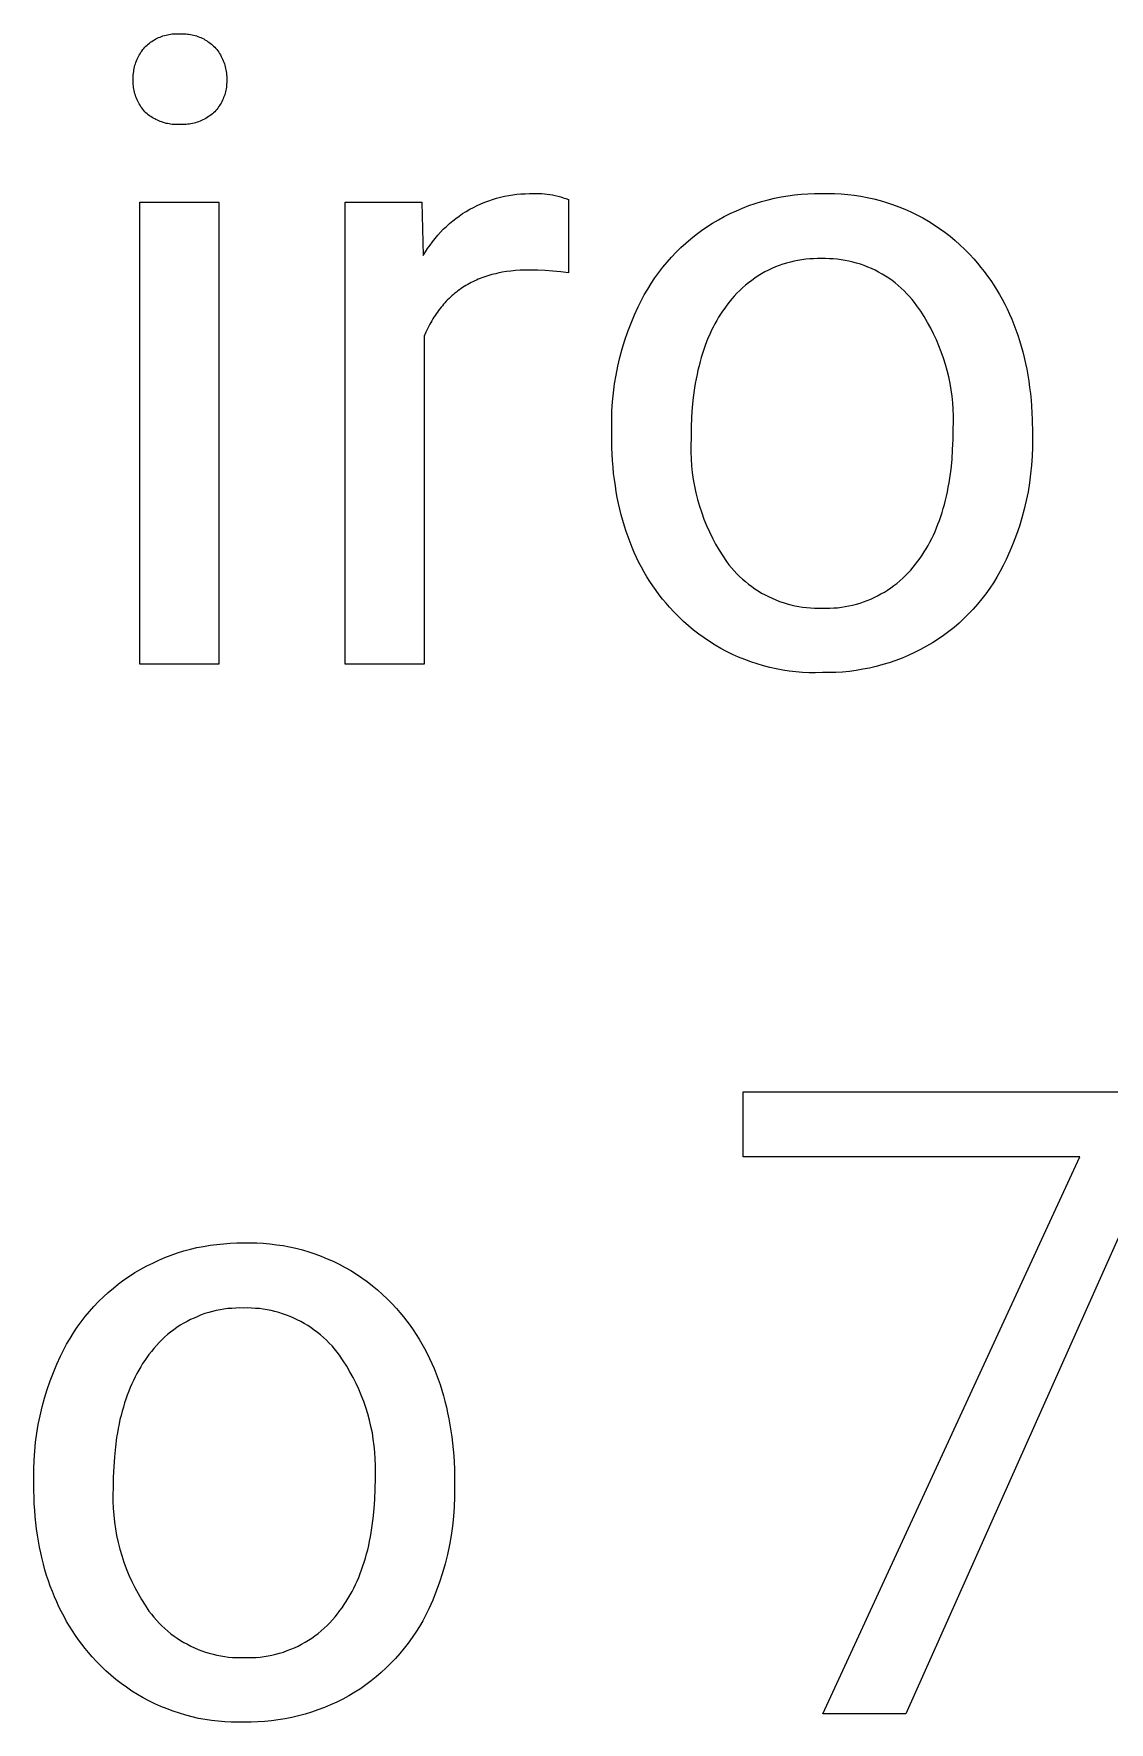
# Model space of a CAD drawing. Header units: millimetres. Extents: x -1893 to 2799, y -925 to 2353.
# Drawn here: x 1584.9 to 1661.8, y -554.5 to -433.8 of the extents above; entities that cross this region are included whole.
import ezdxf

# ---------------------------------------------------------------- set-up
doc = ezdxf.new("R2010")
doc.units = ezdxf.units.MM
doc.header["$MEASUREMENT"] = 0
doc.layers.add('Domyślny', color=7, linetype='Continuous', true_color=0x000000)

msp = doc.modelspace()

# ---------------------------------------------------------------- linework, layer by layer
at = {"layer": 'Domyślny', "color": 18, "lineweight": 15, "true_color": 0x000000}
for p, q in [((1593.29, -434.42), (1593.38, -434.36)), ((1593.38, -434.36), (1593.47, -434.3)), ((1593.47, -434.3), (1593.57, -434.24)), ((1593.57, -434.24), (1593.67, -434.19)), ((1593.67, -434.19), (1593.76, -434.14)), ((1593.76, -434.14), (1593.86, -434.09)), ((1593.86, -434.09), (1593.97, -434.05)), ((1593.97, -434.05), (1594.07, -434.01)), ((1594.07, -434.01), (1594.17, -433.97)), ((1594.17, -433.97), (1594.28, -433.94)), ((1594.28, -433.94), (1594.39, -433.91)), ((1594.39, -433.91), (1594.49, -433.89)), ((1594.49, -433.89), (1594.6, -433.87)), ((1594.6, -433.87), (1594.71, -433.85)), ((1594.71, -433.85), (1594.82, -433.83)), ((1594.82, -433.83), (1594.93, -433.82)), ((1594.93, -433.82), (1595.04, -433.82)), ((1595.04, -433.82), (1595.15, -433.82)), ((1595.15, -433.82), (1595.26, -433.82)), ((1595.26, -433.82), (1595.37, -433.82)), ((1595.37, -433.82), (1595.48, -433.82)), ((1595.48, -433.82), (1595.59, -433.82)), ((1595.59, -433.82), (1595.7, -433.82)), ((1595.7, -433.82), (1595.81, -433.83)), ((1595.81, -433.83), (1595.92, -433.84)), ((1595.92, -433.84), (1596.03, -433.85)), ((1596.03, -433.85), (1596.14, -433.87)), ((1596.14, -433.87), (1596.25, -433.89)), ((1596.25, -433.89), (1596.36, -433.91)), ((1596.36, -433.91), (1596.46, -433.94)), ((1596.46, -433.94), (1596.57, -433.97)), ((1596.57, -433.97), (1596.67, -434.01)), ((1596.67, -434.01), (1596.78, -434.05)), ((1596.78, -434.05), (1596.88, -434.09)), ((1596.88, -434.09), (1596.98, -434.14)), ((1596.98, -434.14), (1597.08, -434.19)), ((1597.08, -434.19), (1597.17, -434.24)), ((1597.17, -434.24), (1597.27, -434.3)), ((1597.27, -434.3), (1597.36, -434.36)), ((1597.36, -434.36), (1597.45, -434.42)), ((1592.33, -435.64), (1592.37, -435.54)), ((1592.37, -435.54), (1592.42, -435.44)), ((1592.42, -435.44), (1592.48, -435.34)), ((1592.48, -435.34), (1592.54, -435.24)), ((1592.54, -435.24), (1592.6, -435.14)), ((1592.6, -435.14), (1592.66, -435.05)), ((1592.66, -435.05), (1592.73, -434.95)), ((1592.73, -434.95), (1592.8, -434.86)), ((1592.8, -434.86), (1592.87, -434.78)), ((1592.87, -434.78), (1592.95, -434.7)), ((1592.95, -434.7), (1593.03, -434.62)), ((1593.03, -434.62), (1593.12, -434.55)), ((1593.12, -434.55), (1593.2, -434.48)), ((1593.2, -434.48), (1593.29, -434.42)), ((1597.45, -434.42), (1597.54, -434.48)), ((1597.54, -434.48), (1597.63, -434.55)), ((1597.63, -434.55), (1597.71, -434.62)), ((1597.71, -434.62), (1597.79, -434.7)), ((1597.79, -434.7), (1597.87, -434.78)), ((1597.87, -434.78), (1597.95, -434.86)), ((1597.95, -434.86), (1598.02, -434.95)), ((1598.02, -434.95), (1598.09, -435.04)), ((1598.09, -435.04), (1598.15, -435.14)), ((1598.15, -435.14), (1598.22, -435.23)), ((1598.22, -435.23), (1598.28, -435.33)), ((1598.28, -435.33), (1598.33, -435.43)), ((1598.33, -435.43), (1598.38, -435.53)), ((1598.38, -435.53), (1598.43, -435.64)), ((1592.05, -436.75), (1592.06, -436.63)), ((1592.05, -436.86), (1592.05, -436.75)), ((1592.06, -436.63), (1592.08, -436.52)), ((1592.08, -436.52), (1592.1, -436.41)), ((1592.1, -436.41), (1592.12, -436.29)), ((1592.12, -436.29), (1592.14, -436.18)), ((1592.14, -436.18), (1592.17, -436.07)), ((1592.17, -436.07), (1592.21, -435.96)), ((1592.21, -435.96), (1592.24, -435.86)), ((1592.24, -435.86), (1592.28, -435.75)), ((1592.28, -435.75), (1592.33, -435.64)), ((1598.43, -435.64), (1598.48, -435.74)), ((1598.48, -435.74), (1598.52, -435.85)), ((1598.52, -435.85), (1598.56, -435.96)), ((1598.56, -435.96), (1598.59, -436.07)), ((1598.59, -436.07), (1598.62, -436.18)), ((1598.62, -436.18), (1598.65, -436.29)), ((1598.65, -436.29), (1598.67, -436.4)), ((1598.67, -436.4), (1598.69, -436.52)), ((1598.69, -436.52), (1598.71, -436.63)), ((1598.71, -436.63), (1598.72, -436.74)), ((1598.72, -436.74), (1598.73, -436.86)), ((1592.04, -436.97), (1592.05, -436.86)), ((1592.04, -437.09), (1592.04, -436.97)), ((1592.04, -437.2), (1592.04, -437.09)), ((1592.04, -437.32), (1592.04, -437.2)), ((1592.05, -437.43), (1592.04, -437.32)), ((1592.06, -437.54), (1592.05, -437.43)), ((1592.07, -437.66), (1592.06, -437.54)), ((1592.09, -437.77), (1592.07, -437.66)), ((1592.11, -437.88), (1592.09, -437.77)), ((1592.14, -437.99), (1592.11, -437.88)), ((1592.17, -438.1), (1592.14, -437.99)), ((1598.64, -437.96), (1598.61, -438.06)), ((1598.66, -437.85), (1598.64, -437.96)), ((1598.68, -437.74), (1598.66, -437.85)), ((1598.7, -437.63), (1598.68, -437.74)), ((1598.71, -437.53), (1598.7, -437.63)), ((1598.72, -437.42), (1598.71, -437.53)), ((1598.73, -437.31), (1598.72, -437.42)), ((1598.73, -436.86), (1598.73, -436.97)), ((1598.73, -436.97), (1598.73, -437.09)), ((1598.73, -437.09), (1598.73, -437.2)), ((1598.73, -437.2), (1598.73, -437.31)), ((1592.2, -438.21), (1592.17, -438.1)), ((1592.24, -438.32), (1592.2, -438.21)), ((1592.28, -438.42), (1592.24, -438.32)), ((1592.32, -438.53), (1592.28, -438.42)), ((1592.37, -438.63), (1592.32, -438.53)), ((1592.42, -438.73), (1592.37, -438.63)), ((1592.48, -438.83), (1592.42, -438.73)), ((1592.53, -438.93), (1592.48, -438.83)), ((1592.59, -439.03), (1592.53, -438.93)), ((1592.66, -439.12), (1592.59, -439.03)), ((1592.73, -439.21), (1592.66, -439.12)), ((1598.08, -439.13), (1598.01, -439.22)), ((1598.14, -439.04), (1598.08, -439.13)), ((1598.21, -438.95), (1598.14, -439.04)), ((1598.26, -438.86), (1598.21, -438.95)), ((1598.32, -438.77), (1598.26, -438.86)), ((1598.37, -438.67), (1598.32, -438.77)), ((1598.42, -438.57), (1598.37, -438.67)), ((1598.46, -438.47), (1598.42, -438.57)), ((1598.5, -438.37), (1598.46, -438.47)), ((1598.54, -438.27), (1598.5, -438.37)), ((1598.58, -438.17), (1598.54, -438.27)), ((1598.61, -438.06), (1598.58, -438.17)), ((1592.8, -439.3), (1592.73, -439.21)), ((1592.87, -439.39), (1592.8, -439.3)), ((1592.95, -439.46), (1592.87, -439.39)), ((1593.03, -439.53), (1592.95, -439.46)), ((1593.12, -439.6), (1593.03, -439.53)), ((1593.21, -439.67), (1593.12, -439.6)), ((1593.3, -439.73), (1593.21, -439.67)), ((1593.39, -439.79), (1593.3, -439.73)), ((1593.48, -439.85), (1593.39, -439.79)), ((1593.58, -439.9), (1593.48, -439.85)), ((1593.67, -439.95), (1593.58, -439.9)), ((1593.77, -440), (1593.67, -439.95)), ((1593.87, -440.05), (1593.77, -440)), ((1593.97, -440.09), (1593.87, -440.05)), ((1594.08, -440.12), (1593.97, -440.09)), ((1594.18, -440.16), (1594.08, -440.12)), ((1594.29, -440.19), (1594.18, -440.16)), ((1594.39, -440.22), (1594.29, -440.19)), ((1594.5, -440.24), (1594.39, -440.22)), ((1594.61, -440.26), (1594.5, -440.24)), ((1594.72, -440.27), (1594.61, -440.26)), ((1594.82, -440.29), (1594.72, -440.27)), ((1594.93, -440.29), (1594.82, -440.29)), ((1595.04, -440.3), (1594.93, -440.29)), ((1595.15, -440.3), (1595.04, -440.3)), ((1595.26, -440.3), (1595.15, -440.3)), ((1595.37, -440.29), (1595.26, -440.3)), ((1595.49, -440.3), (1595.37, -440.29)), ((1595.6, -440.3), (1595.49, -440.3)), ((1595.71, -440.3), (1595.6, -440.3)), ((1595.83, -440.29), (1595.71, -440.3)), ((1595.94, -440.28), (1595.83, -440.29)), ((1596.05, -440.27), (1595.94, -440.28)), ((1596.17, -440.25), (1596.05, -440.27)), ((1596.28, -440.23), (1596.17, -440.25)), ((1596.39, -440.2), (1596.28, -440.23)), ((1596.5, -440.17), (1596.39, -440.2)), ((1596.61, -440.14), (1596.5, -440.17)), ((1596.72, -440.1), (1596.61, -440.14)), ((1596.82, -440.06), (1596.72, -440.1)), ((1596.93, -440.02), (1596.82, -440.06)), ((1597.03, -439.97), (1596.93, -440.02)), ((1597.13, -439.92), (1597.03, -439.97)), ((1597.23, -439.86), (1597.13, -439.92)), ((1597.33, -439.81), (1597.23, -439.86)), ((1597.43, -439.74), (1597.33, -439.81)), ((1597.52, -439.68), (1597.43, -439.74)), ((1597.61, -439.61), (1597.52, -439.68)), ((1597.7, -439.54), (1597.61, -439.61)), ((1597.79, -439.46), (1597.7, -439.54)), ((1597.87, -439.39), (1597.79, -439.46)), ((1597.94, -439.3), (1597.87, -439.39)), ((1598.01, -439.22), (1597.94, -439.3)), ((1620.64, -445.24), (1620.84, -445.24)), ((1620.84, -445.24), (1621.04, -445.24)), ((1621.04, -445.24), (1621.23, -445.24)), ((1641.21, -445.24), (1641.68, -445.23)), ((1641.68, -445.23), (1642.15, -445.24)), ((1592.51, -478.87), (1592.51, -445.85)), ((1592.51, -445.85), (1598.15, -445.85)), ((1598.15, -445.85), (1598.15, -478.87)), ((1607.19, -478.87), (1607.19, -445.85)), ((1607.19, -445.85), (1612.67, -445.85)), ((1612.67, -445.85), (1612.77, -449.66)), ((1615.84, -446.51), (1616.09, -446.36)), ((1616.09, -446.36), (1616.35, -446.22)), ((1616.35, -446.22), (1616.62, -446.09)), ((1616.62, -446.09), (1616.89, -445.97)), ((1616.89, -445.97), (1617.16, -445.85)), ((1617.16, -445.85), (1617.44, -445.75)), ((1617.44, -445.75), (1617.72, -445.65)), ((1617.72, -445.65), (1618, -445.57)), ((1618, -445.57), (1618.29, -445.49)), ((1618.29, -445.49), (1618.58, -445.43)), ((1618.58, -445.43), (1618.87, -445.37)), ((1618.87, -445.37), (1619.16, -445.32)), ((1619.16, -445.32), (1619.46, -445.29)), ((1619.46, -445.29), (1619.75, -445.26)), ((1619.75, -445.26), (1620.05, -445.25)), ((1620.05, -445.25), (1620.35, -445.24)), ((1620.35, -445.24), (1620.64, -445.24)), ((1621.23, -445.24), (1621.43, -445.26)), ((1621.43, -445.26), (1621.62, -445.28)), ((1621.62, -445.28), (1621.82, -445.3)), ((1621.82, -445.3), (1622.01, -445.33)), ((1622.01, -445.33), (1622.2, -445.37)), ((1622.2, -445.37), (1622.4, -445.42)), ((1622.4, -445.42), (1622.59, -445.47)), ((1622.59, -445.47), (1622.77, -445.53)), ((1622.77, -445.53), (1622.96, -445.59)), ((1622.96, -445.59), (1623.14, -445.66)), ((1623.14, -445.66), (1623.14, -450.91)), ((1635.14, -446.46), (1635.58, -446.28)), ((1635.58, -446.28), (1636.03, -446.1)), ((1636.03, -446.1), (1636.48, -445.95)), ((1636.48, -445.95), (1636.94, -445.81)), ((1636.94, -445.81), (1637.4, -445.68)), ((1637.4, -445.68), (1637.87, -445.57)), ((1637.87, -445.57), (1638.34, -445.48)), ((1638.34, -445.48), (1638.82, -445.4)), ((1638.82, -445.4), (1639.29, -445.33)), ((1639.29, -445.33), (1639.77, -445.29)), ((1639.77, -445.29), (1640.25, -445.26)), ((1640.25, -445.26), (1640.73, -445.24)), ((1640.73, -445.24), (1641.21, -445.24)), ((1642.15, -445.24), (1642.62, -445.26)), ((1642.62, -445.26), (1643.09, -445.3)), ((1643.09, -445.3), (1643.56, -445.36)), ((1643.56, -445.36), (1644.03, -445.43)), ((1644.03, -445.43), (1644.49, -445.51)), ((1644.49, -445.51), (1644.95, -445.62)), ((1644.95, -445.62), (1645.41, -445.73)), ((1645.41, -445.73), (1645.86, -445.87)), ((1645.86, -445.87), (1646.3, -446.01)), ((1646.3, -446.01), (1646.75, -446.18)), ((1646.75, -446.18), (1647.18, -446.36)), ((1647.18, -446.36), (1647.61, -446.55)), ((1614.2, -447.79), (1614.42, -447.58)), ((1614.42, -447.58), (1614.64, -447.38)), ((1614.64, -447.38), (1614.87, -447.19)), ((1614.87, -447.19), (1615.1, -447.01)), ((1615.1, -447.01), (1615.34, -446.84)), ((1615.34, -446.84), (1615.58, -446.67)), ((1615.58, -446.67), (1615.84, -446.51)), ((1632.64, -447.88), (1633.03, -447.61)), ((1633.03, -447.61), (1633.43, -447.35)), ((1633.43, -447.35), (1633.85, -447.11)), ((1633.85, -447.11), (1634.27, -446.88)), ((1634.27, -446.88), (1634.7, -446.66)), ((1634.7, -446.66), (1635.14, -446.46)), ((1647.61, -446.55), (1648.03, -446.76)), ((1648.03, -446.76), (1648.45, -446.98)), ((1648.45, -446.98), (1648.86, -447.21)), ((1648.86, -447.21), (1649.26, -447.46)), ((1649.26, -447.46), (1649.65, -447.73)), ((1613.25, -448.92), (1613.42, -448.68)), ((1613.42, -448.68), (1613.61, -448.44)), ((1613.61, -448.44), (1613.8, -448.22)), ((1613.8, -448.22), (1614, -448)), ((1614, -448), (1614.2, -447.79)), ((1631.18, -449.1), (1631.53, -448.78)), ((1631.53, -448.78), (1631.89, -448.47)), ((1631.89, -448.47), (1632.26, -448.17)), ((1632.26, -448.17), (1632.64, -447.88)), ((1649.65, -447.73), (1650.03, -448)), ((1650.03, -448), (1650.4, -448.29)), ((1650.4, -448.29), (1650.76, -448.59)), ((1650.76, -448.59), (1651.11, -448.9)), ((1612.77, -449.66), (1612.92, -449.41)), ((1612.92, -449.41), (1613.08, -449.16)), ((1613.08, -449.16), (1613.25, -448.92)), ((1630.19, -450.13), (1630.51, -449.78)), ((1630.51, -449.78), (1630.84, -449.43)), ((1630.84, -449.43), (1631.18, -449.1)), ((1639.54, -450.01), (1639.27, -450.07)), ((1639.82, -449.97), (1639.54, -450.01)), ((1640.1, -449.93), (1639.82, -449.97)), ((1640.38, -449.9), (1640.1, -449.93)), ((1640.65, -449.89), (1640.38, -449.9)), ((1640.93, -449.88), (1640.65, -449.89)), ((1641.21, -449.88), (1640.93, -449.88)), ((1641.5, -449.88), (1641.21, -449.88)), ((1641.78, -449.89), (1641.5, -449.88)), ((1642.06, -449.9), (1641.78, -449.89)), ((1642.34, -449.93), (1642.06, -449.9)), ((1642.62, -449.96), (1642.34, -449.93)), ((1642.9, -450.01), (1642.62, -449.96)), ((1643.18, -450.07), (1642.9, -450.01)), ((1651.11, -448.9), (1651.46, -449.23)), ((1651.46, -449.23), (1651.79, -449.57)), ((1651.79, -449.57), (1652.1, -449.91)), ((1652.1, -449.91), (1652.36, -450.21)), ((1616.96, -451.26), (1616.83, -451.31)), ((1617.1, -451.21), (1616.96, -451.26)), ((1617.24, -451.16), (1617.1, -451.21)), ((1617.38, -451.11), (1617.24, -451.16)), ((1617.52, -451.07), (1617.38, -451.11)), ((1617.66, -451.03), (1617.52, -451.07)), ((1617.81, -450.99), (1617.66, -451.03)), ((1617.95, -450.96), (1617.81, -450.99)), ((1618.1, -450.92), (1617.95, -450.96)), ((1618.4, -450.86), (1618.1, -450.92)), ((1618.71, -450.81), (1618.4, -450.86)), ((1619.03, -450.77), (1618.71, -450.81)), ((1619.35, -450.74), (1619.03, -450.77)), ((1619.68, -450.71), (1619.35, -450.74)), ((1620.02, -450.7), (1619.68, -450.71)), ((1620.36, -450.7), (1620.02, -450.7)), ((1620.92, -450.7), (1620.36, -450.7)), ((1621.48, -450.73), (1620.92, -450.7)), ((1622.03, -450.77), (1621.48, -450.73)), ((1622.59, -450.83), (1622.03, -450.77)), ((1623.14, -450.91), (1622.59, -450.83)), ((1629.05, -451.66), (1629.32, -451.26)), ((1629.32, -451.26), (1629.59, -450.88)), ((1629.59, -450.88), (1629.89, -450.5)), ((1629.89, -450.5), (1630.19, -450.13)), ((1636.7, -451.12), (1636.46, -451.28)), ((1636.94, -450.98), (1636.7, -451.12)), ((1637.18, -450.84), (1636.94, -450.98)), ((1637.43, -450.71), (1637.18, -450.84)), ((1637.68, -450.59), (1637.43, -450.71)), ((1637.94, -450.48), (1637.68, -450.59)), ((1638.2, -450.38), (1637.94, -450.48)), ((1638.46, -450.29), (1638.2, -450.38)), ((1638.73, -450.21), (1638.46, -450.29)), ((1639, -450.13), (1638.73, -450.21)), ((1639.27, -450.07), (1639, -450.13)), ((1643.46, -450.13), (1643.18, -450.07)), ((1643.73, -450.21), (1643.46, -450.13)), ((1644, -450.29), (1643.73, -450.21)), ((1644.27, -450.38), (1644, -450.29)), ((1644.53, -450.49), (1644.27, -450.38)), ((1644.79, -450.6), (1644.53, -450.49)), ((1645.05, -450.72), (1644.79, -450.6)), ((1645.3, -450.85), (1645.05, -450.72)), ((1645.55, -450.99), (1645.3, -450.85)), ((1645.79, -451.13), (1645.55, -450.99)), ((1646.02, -451.29), (1645.79, -451.13)), ((1652.36, -450.21), (1652.61, -450.51)), ((1652.61, -450.51), (1652.85, -450.81)), ((1652.85, -450.81), (1653.08, -451.13)), ((1653.08, -451.13), (1653.31, -451.45)), ((1614.92, -452.45), (1614.81, -452.55)), ((1615.02, -452.36), (1614.92, -452.45)), ((1615.13, -452.28), (1615.02, -452.36)), ((1615.24, -452.19), (1615.13, -452.28)), ((1615.35, -452.11), (1615.24, -452.19)), ((1615.47, -452.03), (1615.35, -452.11)), ((1615.58, -451.95), (1615.47, -452.03)), ((1615.7, -451.88), (1615.58, -451.95)), ((1615.82, -451.81), (1615.7, -451.88)), ((1615.94, -451.74), (1615.82, -451.81)), ((1616.06, -451.67), (1615.94, -451.74)), ((1616.18, -451.6), (1616.06, -451.67)), ((1616.31, -451.54), (1616.18, -451.6)), ((1616.44, -451.48), (1616.31, -451.54)), ((1616.57, -451.42), (1616.44, -451.48)), ((1616.7, -451.36), (1616.57, -451.42)), ((1616.83, -451.31), (1616.7, -451.36)), ((1628.33, -452.89), (1628.56, -452.47)), ((1628.56, -452.47), (1628.8, -452.06)), ((1628.8, -452.06), (1629.05, -451.66)), ((1635.18, -452.35), (1634.99, -452.56)), ((1635.38, -452.16), (1635.18, -452.35)), ((1635.58, -451.97), (1635.38, -452.16)), ((1635.79, -451.78), (1635.58, -451.97)), ((1636.01, -451.61), (1635.79, -451.78)), ((1636.23, -451.44), (1636.01, -451.61)), ((1636.46, -451.28), (1636.23, -451.44)), ((1646.26, -451.45), (1646.02, -451.29)), ((1646.48, -451.62), (1646.26, -451.45)), ((1646.7, -451.8), (1646.48, -451.62)), ((1646.91, -451.99), (1646.7, -451.8)), ((1647.12, -452.19), (1646.91, -451.99)), ((1647.32, -452.39), (1647.12, -452.19)), ((1647.51, -452.59), (1647.32, -452.39)), ((1653.31, -451.45), (1653.52, -451.77)), ((1653.52, -451.77), (1653.73, -452.1)), ((1653.73, -452.1), (1653.93, -452.44)), ((1653.93, -452.44), (1654.12, -452.78)), ((1613.86, -453.59), (1613.78, -453.7)), ((1613.95, -453.47), (1613.86, -453.59)), ((1614.04, -453.36), (1613.95, -453.47)), ((1614.13, -453.25), (1614.04, -453.36)), ((1614.22, -453.14), (1614.13, -453.25)), ((1614.32, -453.04), (1614.22, -453.14)), ((1614.41, -452.93), (1614.32, -453.04)), ((1614.51, -452.83), (1614.41, -452.93)), ((1614.61, -452.73), (1614.51, -452.83)), ((1614.71, -452.64), (1614.61, -452.73)), ((1614.81, -452.55), (1614.71, -452.64)), ((1627.85, -453.91), (1628.12, -453.32)), ((1628.12, -453.32), (1628.33, -452.89)), ((1634.15, -453.63), (1634.01, -453.85)), ((1634.31, -453.42), (1634.15, -453.63)), ((1634.46, -453.21), (1634.31, -453.42)), ((1634.63, -452.99), (1634.46, -453.21)), ((1634.81, -452.77), (1634.63, -452.99)), ((1634.99, -452.56), (1634.81, -452.77)), ((1647.69, -452.81), (1647.51, -452.59)), ((1647.87, -453.03), (1647.69, -452.81)), ((1648.04, -453.26), (1647.87, -453.03)), ((1648.31, -453.64), (1648.04, -453.26)), ((1648.56, -454.03), (1648.31, -453.64)), ((1654.12, -452.78), (1654.31, -453.13)), ((1654.31, -453.13), (1654.48, -453.48)), ((1654.48, -453.48), (1654.65, -453.85)), ((1613.09, -454.86), (1612.96, -455.14)), ((1613.23, -454.58), (1613.09, -454.86)), ((1613.3, -454.45), (1613.23, -454.58)), ((1613.38, -454.32), (1613.3, -454.45)), ((1613.45, -454.19), (1613.38, -454.32)), ((1613.53, -454.07), (1613.45, -454.19)), ((1613.61, -453.94), (1613.53, -454.07)), ((1613.69, -453.82), (1613.61, -453.94)), ((1613.78, -453.7), (1613.69, -453.82)), ((1627.38, -455.1), (1627.61, -454.5)), ((1627.61, -454.5), (1627.85, -453.91)), ((1633.47, -454.79), (1633.34, -455.04)), ((1633.59, -454.55), (1633.47, -454.79)), ((1633.73, -454.31), (1633.59, -454.55)), ((1633.86, -454.08), (1633.73, -454.31)), ((1634.01, -453.85), (1633.86, -454.08)), ((1648.8, -454.44), (1648.56, -454.03)), ((1649.02, -454.85), (1648.8, -454.44)), ((1649.23, -455.26), (1649.02, -454.85)), ((1654.65, -453.85), (1654.81, -454.21)), ((1654.81, -454.21), (1654.96, -454.59)), ((1654.96, -454.59), (1655.1, -454.97)), ((1612.96, -455.14), (1612.83, -455.43)), ((1612.83, -455.43), (1612.83, -478.87)), ((1626.98, -456.33), (1627.17, -455.71)), ((1627.17, -455.71), (1627.38, -455.1)), ((1633.01, -455.83), (1632.9, -456.1)), ((1633.11, -455.56), (1633.01, -455.83)), ((1633.23, -455.3), (1633.11, -455.56)), ((1633.34, -455.04), (1633.23, -455.3)), ((1649.43, -455.68), (1649.23, -455.26)), ((1649.61, -456.11), (1649.43, -455.68)), ((1655.1, -454.97), (1655.24, -455.35)), ((1655.24, -455.35), (1655.37, -455.74)), ((1655.37, -455.74), (1655.49, -456.14)), ((1626.67, -457.58), (1626.82, -456.95)), ((1626.82, -456.95), (1626.98, -456.33)), ((1632.54, -457.24), (1632.47, -457.54)), ((1632.63, -456.95), (1632.54, -457.24)), ((1632.71, -456.66), (1632.63, -456.95)), ((1632.81, -456.37), (1632.71, -456.66)), ((1632.9, -456.1), (1632.81, -456.37)), ((1649.78, -456.55), (1649.61, -456.11)), ((1649.94, -456.99), (1649.78, -456.55)), ((1650.08, -457.44), (1649.94, -456.99)), ((1655.49, -456.14), (1655.6, -456.54)), ((1655.6, -456.54), (1655.7, -456.95)), ((1655.7, -456.95), (1655.79, -457.37)), ((1626.44, -458.84), (1626.54, -458.21)), ((1626.54, -458.21), (1626.67, -457.58)), ((1632.26, -458.48), (1632.2, -458.8)), ((1632.33, -458.16), (1632.26, -458.48)), ((1632.39, -457.85), (1632.33, -458.16)), ((1632.47, -457.54), (1632.39, -457.85)), ((1650.2, -457.89), (1650.08, -457.44)), ((1650.31, -458.34), (1650.2, -457.89)), ((1650.41, -458.8), (1650.31, -458.34)), ((1655.79, -457.37), (1655.88, -457.79)), ((1655.88, -457.79), (1655.96, -458.22)), ((1655.96, -458.22), (1656.03, -458.65)), ((1626.29, -460.12), (1626.35, -459.48)), ((1626.35, -459.48), (1626.44, -458.84)), ((1632.15, -459.13), (1632.06, -459.8)), ((1632.2, -458.8), (1632.15, -459.13)), ((1650.49, -459.26), (1650.41, -458.8)), ((1650.55, -459.72), (1650.49, -459.26)), ((1656.03, -458.65), (1656.09, -459.09)), ((1656.09, -459.09), (1656.14, -459.53)), ((1656.14, -459.53), (1656.19, -459.99)), ((1626.23, -461.41), (1626.25, -460.77)), ((1626.25, -460.77), (1626.29, -460.12)), ((1631.99, -460.5), (1631.94, -461.22)), ((1632.06, -459.8), (1631.99, -460.5)), ((1650.6, -460.19), (1650.55, -459.72)), ((1650.63, -460.65), (1650.6, -460.19)), ((1650.65, -461.12), (1650.63, -460.65)), ((1656.19, -459.99), (1656.22, -460.44)), ((1656.22, -460.44), (1656.25, -460.91)), ((1656.25, -460.91), (1656.27, -461.38)), ((1626.23, -462.05), (1626.23, -461.41)), ((1626.23, -462.44), (1626.23, -462.05)), ((1631.91, -461.96), (1631.9, -462.72)), ((1631.94, -461.22), (1631.91, -461.96)), ((1650.62, -462.8), (1650.63, -462.05)), ((1650.63, -462.05), (1650.65, -461.59)), ((1650.65, -461.59), (1650.65, -461.12)), ((1656.27, -461.38), (1656.29, -462.33)), ((1626.25, -463.4), (1626.23, -462.44)), ((1631.9, -462.72), (1631.88, -463.22)), ((1631.88, -463.22), (1631.89, -463.71)), ((1650.59, -463.53), (1650.62, -462.8)), ((1656.29, -462.33), (1656.29, -462.72)), ((1656.29, -462.72), (1656.29, -463.36)), ((1626.27, -463.86), (1626.25, -463.4)), ((1626.29, -464.32), (1626.27, -463.86)), ((1626.33, -464.78), (1626.29, -464.32)), ((1631.89, -463.71), (1631.9, -464.2)), ((1631.9, -464.2), (1631.94, -464.69)), ((1650.48, -464.92), (1650.55, -464.23)), ((1650.55, -464.23), (1650.59, -463.53)), ((1656.27, -464), (1656.23, -464.64)), ((1656.29, -463.36), (1656.27, -464)), ((1626.37, -465.23), (1626.33, -464.78)), ((1626.43, -465.67), (1626.37, -465.23)), ((1626.49, -466.11), (1626.43, -465.67)), ((1631.94, -464.69), (1631.99, -465.18)), ((1631.99, -465.18), (1632.06, -465.66)), ((1632.06, -465.66), (1632.15, -466.15)), ((1650.34, -465.91), (1650.39, -465.58)), ((1650.39, -465.58), (1650.48, -464.92)), ((1656.16, -465.27), (1656.08, -465.91)), ((1656.23, -464.64), (1656.16, -465.27)), ((1626.56, -466.54), (1626.49, -466.11)), ((1626.63, -466.96), (1626.56, -466.54)), ((1632.15, -466.15), (1632.25, -466.63)), ((1632.25, -466.63), (1632.37, -467.1)), ((1650.08, -467.15), (1650.15, -466.85)), ((1650.15, -466.85), (1650.22, -466.54)), ((1650.22, -466.54), (1650.28, -466.22)), ((1650.28, -466.22), (1650.34, -465.91)), ((1655.98, -466.54), (1655.85, -467.16)), ((1656.08, -465.91), (1655.98, -466.54)), ((1626.72, -467.38), (1626.63, -466.96)), ((1626.81, -467.79), (1626.72, -467.38)), ((1626.91, -468.2), (1626.81, -467.79)), ((1632.37, -467.1), (1632.5, -467.58)), ((1632.5, -467.58), (1632.66, -468.04)), ((1632.66, -468.04), (1632.82, -468.51)), ((1649.74, -468.31), (1649.83, -468.03)), ((1649.83, -468.03), (1649.92, -467.74)), ((1649.92, -467.74), (1650, -467.45)), ((1650, -467.45), (1650.08, -467.15)), ((1655.71, -467.78), (1655.54, -468.4)), ((1655.85, -467.16), (1655.71, -467.78)), ((1627.02, -468.6), (1626.91, -468.2)), ((1627.14, -469), (1627.02, -468.6)), ((1627.26, -469.38), (1627.14, -469)), ((1632.82, -468.51), (1633.01, -468.96)), ((1633.01, -468.96), (1633.21, -469.41)), ((1649.33, -469.39), (1649.44, -469.12)), ((1649.44, -469.12), (1649.54, -468.86)), ((1649.54, -468.86), (1649.65, -468.59)), ((1649.65, -468.59), (1649.74, -468.31)), ((1655.36, -469.01), (1655.15, -469.61)), ((1655.54, -468.4), (1655.36, -469.01)), ((1627.4, -469.77), (1627.26, -469.38)), ((1627.54, -470.14), (1627.4, -469.77)), ((1627.69, -470.52), (1627.54, -470.14)), ((1627.84, -470.88), (1627.69, -470.52)), ((1633.21, -469.41), (1633.42, -469.85)), ((1633.42, -469.85), (1633.65, -470.29)), ((1633.65, -470.29), (1633.9, -470.71)), ((1648.7, -470.62), (1648.83, -470.38)), ((1648.83, -470.38), (1648.96, -470.14)), ((1648.96, -470.14), (1649.09, -469.89)), ((1649.09, -469.89), (1649.21, -469.64)), ((1649.21, -469.64), (1649.33, -469.39)), ((1654.92, -470.21), (1654.68, -470.8)), ((1655.15, -469.61), (1654.92, -470.21)), ((1628.01, -471.24), (1627.84, -470.88)), ((1628.18, -471.59), (1628.01, -471.24)), ((1628.37, -471.94), (1628.18, -471.59)), ((1633.9, -470.71), (1634.16, -471.13)), ((1634.16, -471.13), (1634.43, -471.54)), ((1634.43, -471.54), (1634.6, -471.76)), ((1634.6, -471.76), (1634.78, -471.98)), ((1647.77, -471.94), (1647.94, -471.72)), ((1647.94, -471.72), (1648.1, -471.51)), ((1648.1, -471.51), (1648.26, -471.29)), ((1648.26, -471.29), (1648.41, -471.07)), ((1648.41, -471.07), (1648.56, -470.85)), ((1648.56, -470.85), (1648.7, -470.62)), ((1654.42, -471.38), (1654.21, -471.81)), ((1654.68, -470.8), (1654.42, -471.38)), ((1628.56, -472.28), (1628.37, -471.94)), ((1628.75, -472.62), (1628.56, -472.28)), ((1628.96, -472.95), (1628.75, -472.62)), ((1629.18, -473.27), (1628.96, -472.95)), ((1634.78, -471.98), (1634.97, -472.19)), ((1634.97, -472.19), (1635.16, -472.4)), ((1635.16, -472.4), (1635.36, -472.6)), ((1635.36, -472.6), (1635.57, -472.79)), ((1635.57, -472.79), (1635.79, -472.97)), ((1635.79, -472.97), (1636.01, -473.15)), ((1646.6, -473.09), (1646.81, -472.91)), ((1646.81, -472.91), (1647.02, -472.73)), ((1647.02, -472.73), (1647.22, -472.54)), ((1647.22, -472.54), (1647.41, -472.35)), ((1647.41, -472.35), (1647.59, -472.15)), ((1647.59, -472.15), (1647.77, -471.94)), ((1653.75, -472.64), (1653.5, -473.05)), ((1653.99, -472.23), (1653.75, -472.64)), ((1654.21, -471.81), (1653.99, -472.23)), ((1629.4, -473.59), (1629.18, -473.27)), ((1629.63, -473.9), (1629.4, -473.59)), ((1629.87, -474.21), (1629.63, -473.9)), ((1636.01, -473.15), (1636.23, -473.32)), ((1636.23, -473.32), (1636.46, -473.48)), ((1636.46, -473.48), (1636.7, -473.63)), ((1636.7, -473.63), (1636.94, -473.78)), ((1636.94, -473.78), (1637.19, -473.92)), ((1637.19, -473.92), (1637.44, -474.04)), ((1637.44, -474.04), (1637.7, -474.16)), ((1637.7, -474.16), (1637.96, -474.27)), ((1644.74, -474.21), (1644.99, -474.1)), ((1644.99, -474.1), (1645.23, -473.98)), ((1645.23, -473.98), (1645.47, -473.85)), ((1645.47, -473.85), (1645.71, -473.71)), ((1645.71, -473.71), (1645.94, -473.57)), ((1645.94, -473.57), (1646.17, -473.41)), ((1646.17, -473.41), (1646.39, -473.25)), ((1646.39, -473.25), (1646.6, -473.09)), ((1652.97, -473.83), (1652.68, -474.2)), ((1653.24, -473.44), (1652.97, -473.83)), ((1653.5, -473.05), (1653.24, -473.44)), ((1630.11, -474.51), (1629.87, -474.21)), ((1630.37, -474.8), (1630.11, -474.51)), ((1630.69, -475.15), (1630.37, -474.8)), ((1631.02, -475.49), (1630.69, -475.15)), ((1637.96, -474.27), (1638.22, -474.38)), ((1638.22, -474.38), (1638.49, -474.47)), ((1638.49, -474.47), (1638.76, -474.55)), ((1638.76, -474.55), (1639.03, -474.62)), ((1639.03, -474.62), (1639.31, -474.69)), ((1639.31, -474.69), (1639.59, -474.74)), ((1639.59, -474.74), (1639.87, -474.79)), ((1639.87, -474.79), (1640.15, -474.82)), ((1640.15, -474.82), (1640.43, -474.85)), ((1640.43, -474.85), (1640.71, -474.86)), ((1640.71, -474.86), (1640.99, -474.87)), ((1640.99, -474.87), (1641.28, -474.87)), ((1641.28, -474.87), (1641.55, -474.87)), ((1641.55, -474.87), (1641.82, -474.86)), ((1641.82, -474.86), (1642.09, -474.85)), ((1642.09, -474.85), (1642.37, -474.83)), ((1642.37, -474.83), (1642.64, -474.79)), ((1642.64, -474.79), (1642.91, -474.75)), ((1642.91, -474.75), (1643.18, -474.7)), ((1643.18, -474.7), (1643.44, -474.64)), ((1643.44, -474.64), (1643.71, -474.57)), ((1643.71, -474.57), (1643.97, -474.5)), ((1643.97, -474.5), (1644.23, -474.41)), ((1644.23, -474.41), (1644.48, -474.31)), ((1644.48, -474.31), (1644.74, -474.21)), ((1651.73, -475.27), (1651.4, -475.61)), ((1652.06, -474.93), (1651.73, -475.27)), ((1652.37, -474.57), (1652.06, -474.93)), ((1652.68, -474.2), (1652.37, -474.57)), ((1631.36, -475.81), (1631.02, -475.49)), ((1631.71, -476.13), (1631.36, -475.81)), ((1632.07, -476.43), (1631.71, -476.13)), ((1632.45, -476.72), (1632.07, -476.43)), ((1650.32, -476.54), (1649.94, -476.82)), ((1650.69, -476.24), (1650.32, -476.54)), ((1651.05, -475.93), (1650.69, -476.24)), ((1651.4, -475.61), (1651.05, -475.93)), ((1632.83, -476.99), (1632.45, -476.72)), ((1633.22, -477.25), (1632.83, -476.99)), ((1633.62, -477.5), (1633.22, -477.25)), ((1634.03, -477.74), (1633.62, -477.5)), ((1634.44, -477.96), (1634.03, -477.74)), ((1648.73, -477.59), (1648.3, -477.82)), ((1649.15, -477.35), (1648.73, -477.59)), ((1649.55, -477.09), (1649.15, -477.35)), ((1649.94, -476.82), (1649.55, -477.09)), ((1598.15, -478.87), (1592.51, -478.87)), ((1612.83, -478.87), (1607.19, -478.87)), ((1634.87, -478.17), (1634.44, -477.96)), ((1635.3, -478.36), (1634.87, -478.17)), ((1635.73, -478.54), (1635.3, -478.36)), ((1636.18, -478.7), (1635.73, -478.54)), ((1636.62, -478.85), (1636.18, -478.7)), ((1637.08, -478.99), (1636.62, -478.85)), ((1637.53, -479.1), (1637.08, -478.99)), ((1645.6, -478.9), (1645.13, -479.03)), ((1646.06, -478.76), (1645.6, -478.9)), ((1646.52, -478.6), (1646.06, -478.76)), ((1646.98, -478.43), (1646.52, -478.6)), ((1647.42, -478.24), (1646.98, -478.43)), ((1647.87, -478.04), (1647.42, -478.24)), ((1648.3, -477.82), (1647.87, -478.04)), ((1637.99, -479.2), (1637.53, -479.1)), ((1638.46, -479.29), (1637.99, -479.2)), ((1638.92, -479.36), (1638.46, -479.29)), ((1639.39, -479.42), (1638.92, -479.36)), ((1639.86, -479.45), (1639.39, -479.42)), ((1640.33, -479.48), (1639.86, -479.45)), ((1640.8, -479.48), (1640.33, -479.48)), ((1641.28, -479.47), (1640.8, -479.48)), ((1641.76, -479.47), (1641.28, -479.47)), ((1642.25, -479.46), (1641.76, -479.47)), ((1642.73, -479.43), (1642.25, -479.46)), ((1643.22, -479.38), (1642.73, -479.43)), ((1643.7, -479.31), (1643.22, -479.38)), ((1644.18, -479.23), (1643.7, -479.31)), ((1644.65, -479.14), (1644.18, -479.23)), ((1645.13, -479.03), (1644.65, -479.14)), ((1635.62, -514.07), (1635.62, -509.43)), ((1635.62, -509.43), (1665.65, -509.43)), ((1665.65, -512.6), (1647.25, -553.87)), ((1659.67, -514.07), (1635.62, -514.07)), ((1641.32, -553.87), (1659.67, -514.07)), ((1594.31, -521.27), (1594.76, -521.1)), ((1594.76, -521.1), (1595.21, -520.94)), ((1595.21, -520.94), (1595.67, -520.8)), ((1595.67, -520.8), (1596.13, -520.67)), ((1596.13, -520.67), (1596.6, -520.56)), ((1596.6, -520.56), (1597.07, -520.47)), ((1597.07, -520.47), (1597.54, -520.39)), ((1597.54, -520.39), (1598.01, -520.33)), ((1598.01, -520.33), (1598.49, -520.28)), ((1598.49, -520.28), (1598.97, -520.25)), ((1598.97, -520.25), (1599.45, -520.23)), ((1599.45, -520.23), (1599.92, -520.23)), ((1599.92, -520.23), (1600.4, -520.23)), ((1600.4, -520.23), (1600.87, -520.23)), ((1600.87, -520.23), (1601.34, -520.25)), ((1601.34, -520.25), (1601.81, -520.29)), ((1601.81, -520.29), (1602.28, -520.35)), ((1602.28, -520.35), (1602.75, -520.42)), ((1602.75, -520.42), (1603.21, -520.5)), ((1603.21, -520.5), (1603.67, -520.61)), ((1603.67, -520.61), (1604.13, -520.72)), ((1604.13, -520.72), (1604.58, -520.86)), ((1604.58, -520.86), (1605.03, -521)), ((1605.03, -521), (1605.47, -521.17)), ((1605.47, -521.17), (1605.91, -521.35)), ((1591.77, -522.6), (1592.17, -522.34)), ((1592.17, -522.34), (1592.59, -522.1)), ((1592.59, -522.1), (1593.01, -521.87)), ((1593.01, -521.87), (1593.44, -521.66)), ((1593.44, -521.66), (1593.87, -521.46)), ((1593.87, -521.46), (1594.31, -521.27)), ((1605.91, -521.35), (1606.34, -521.54)), ((1606.34, -521.54), (1606.76, -521.75)), ((1606.76, -521.75), (1607.18, -521.97)), ((1607.18, -521.97), (1607.59, -522.2)), ((1607.59, -522.2), (1607.99, -522.45)), ((1607.99, -522.45), (1608.38, -522.72)), ((1590.26, -523.76), (1590.63, -523.45)), ((1590.63, -523.45), (1591, -523.16)), ((1591, -523.16), (1591.38, -522.87)), ((1591.38, -522.87), (1591.77, -522.6)), ((1608.38, -522.72), (1608.76, -522.99)), ((1608.76, -522.99), (1609.14, -523.28)), ((1609.14, -523.28), (1609.5, -523.58)), ((1609.5, -523.58), (1609.85, -523.9)), ((1588.92, -525.12), (1589.24, -524.76)), ((1589.24, -524.76), (1589.57, -524.42)), ((1589.57, -524.42), (1589.91, -524.08)), ((1589.91, -524.08), (1590.26, -523.76)), ((1599.64, -524.87), (1599.37, -524.88)), ((1599.92, -524.88), (1599.64, -524.87)), ((1600.21, -524.87), (1599.92, -524.88)), ((1600.49, -524.88), (1600.21, -524.87)), ((1609.85, -523.9), (1610.2, -524.22)), ((1610.2, -524.22), (1610.53, -524.56)), ((1610.53, -524.56), (1610.85, -524.91)), ((1588.05, -526.25), (1588.33, -525.86)), ((1588.33, -525.86), (1588.62, -525.49)), ((1588.62, -525.49), (1588.92, -525.12)), ((1595.65, -525.97), (1595.41, -526.11)), ((1595.89, -525.83), (1595.65, -525.97)), ((1596.14, -525.7), (1595.89, -525.83)), ((1596.39, -525.59), (1596.14, -525.7)), ((1596.65, -525.48), (1596.39, -525.59)), ((1596.91, -525.37), (1596.65, -525.48)), ((1597.17, -525.28), (1596.91, -525.37)), ((1597.44, -525.2), (1597.17, -525.28)), ((1597.71, -525.12), (1597.44, -525.2)), ((1597.98, -525.06), (1597.71, -525.12)), ((1598.25, -525), (1597.98, -525.06)), ((1598.53, -524.96), (1598.25, -525)), ((1598.81, -524.92), (1598.53, -524.96)), ((1599.09, -524.9), (1598.81, -524.92)), ((1599.37, -524.88), (1599.09, -524.9)), ((1600.78, -524.9), (1600.49, -524.88)), ((1601.06, -524.92), (1600.78, -524.9)), ((1601.34, -524.96), (1601.06, -524.92)), ((1601.62, -525.01), (1601.34, -524.96)), ((1601.9, -525.06), (1601.62, -525.01)), ((1602.17, -525.13), (1601.9, -525.06)), ((1602.45, -525.2), (1602.17, -525.13)), ((1602.72, -525.29), (1602.45, -525.2)), ((1602.99, -525.38), (1602.72, -525.29)), ((1603.25, -525.48), (1602.99, -525.38)), ((1603.51, -525.6), (1603.25, -525.48)), ((1603.77, -525.72), (1603.51, -525.6)), ((1604.02, -525.85), (1603.77, -525.72)), ((1604.27, -525.98), (1604.02, -525.85)), ((1604.51, -526.13), (1604.27, -525.98)), ((1610.85, -524.91), (1611.1, -525.2)), ((1611.1, -525.2), (1611.35, -525.5)), ((1611.35, -525.5), (1611.59, -525.81)), ((1611.59, -525.81), (1611.82, -526.12)), ((1587.29, -527.46), (1587.53, -527.05)), ((1587.53, -527.05), (1587.78, -526.65)), ((1587.78, -526.65), (1588.05, -526.25)), ((1594.09, -527.15), (1593.89, -527.35)), ((1594.29, -526.96), (1594.09, -527.15)), ((1594.5, -526.77), (1594.29, -526.96)), ((1594.72, -526.6), (1594.5, -526.77)), ((1594.94, -526.43), (1594.72, -526.6)), ((1595.17, -526.27), (1594.94, -526.43)), ((1595.41, -526.11), (1595.17, -526.27)), ((1604.75, -526.29), (1604.51, -526.13)), ((1604.98, -526.45), (1604.75, -526.29)), ((1605.21, -526.62), (1604.98, -526.45)), ((1605.43, -526.8), (1605.21, -526.62)), ((1605.64, -526.99), (1605.43, -526.8)), ((1605.85, -527.18), (1605.64, -526.99)), ((1606.05, -527.38), (1605.85, -527.18)), ((1611.82, -526.12), (1612.05, -526.44)), ((1612.05, -526.44), (1612.26, -526.77)), ((1612.26, -526.77), (1612.47, -527.1)), ((1612.47, -527.1), (1612.67, -527.43)), ((1586.59, -528.9), (1586.86, -528.31)), ((1586.86, -528.31), (1587.07, -527.88)), ((1587.07, -527.88), (1587.29, -527.46)), ((1593.02, -528.41), (1592.87, -528.63)), ((1593.17, -528.2), (1593.02, -528.41)), ((1593.34, -527.98), (1593.17, -528.2)), ((1593.52, -527.76), (1593.34, -527.98)), ((1593.7, -527.55), (1593.52, -527.76)), ((1593.89, -527.35), (1593.7, -527.55)), ((1606.25, -527.59), (1606.05, -527.38)), ((1606.43, -527.8), (1606.25, -527.59)), ((1606.61, -528.02), (1606.43, -527.8)), ((1606.78, -528.25), (1606.61, -528.02)), ((1607.05, -528.64), (1606.78, -528.25)), ((1612.67, -527.43), (1612.86, -527.78)), ((1612.86, -527.78), (1613.04, -528.13)), ((1613.04, -528.13), (1613.22, -528.48)), ((1613.22, -528.48), (1613.38, -528.84)), ((1586.11, -530.09), (1586.34, -529.49)), ((1586.34, -529.49), (1586.59, -528.9)), ((1592.31, -529.55), (1592.18, -529.8)), ((1592.44, -529.31), (1592.31, -529.55)), ((1592.58, -529.08), (1592.44, -529.31)), ((1592.72, -528.85), (1592.58, -529.08)), ((1592.87, -528.63), (1592.72, -528.85)), ((1607.3, -529.03), (1607.05, -528.64)), ((1607.53, -529.43), (1607.3, -529.03)), ((1607.76, -529.84), (1607.53, -529.43)), ((1613.38, -528.84), (1613.54, -529.21)), ((1613.54, -529.21), (1613.69, -529.58)), ((1613.69, -529.58), (1613.83, -529.96)), ((1585.71, -531.32), (1585.9, -530.7)), ((1585.9, -530.7), (1586.11, -530.09)), ((1591.72, -530.83), (1591.62, -531.1)), ((1591.83, -530.56), (1591.72, -530.83)), ((1591.94, -530.3), (1591.83, -530.56)), ((1592.06, -530.05), (1591.94, -530.3)), ((1592.18, -529.8), (1592.06, -530.05)), ((1607.97, -530.26), (1607.76, -529.84)), ((1608.16, -530.68), (1607.97, -530.26)), ((1608.34, -531.11), (1608.16, -530.68)), ((1613.83, -529.96), (1613.97, -530.35)), ((1613.97, -530.35), (1614.09, -530.74)), ((1614.09, -530.74), (1614.21, -531.14)), ((1585.39, -532.57), (1585.54, -531.94)), ((1585.54, -531.94), (1585.71, -531.32)), ((1591.34, -531.95), (1591.25, -532.25)), ((1591.43, -531.66), (1591.34, -531.95)), ((1591.52, -531.38), (1591.43, -531.66)), ((1591.62, -531.1), (1591.52, -531.38)), ((1608.51, -531.55), (1608.34, -531.11)), ((1608.66, -531.99), (1608.51, -531.55)), ((1608.8, -532.43), (1608.66, -531.99)), ((1614.21, -531.14), (1614.32, -531.54)), ((1614.32, -531.54), (1614.42, -531.95)), ((1614.42, -531.95), (1614.51, -532.37)), ((1585.16, -533.83), (1585.26, -533.2)), ((1585.26, -533.2), (1585.39, -532.57)), ((1591.04, -533.16), (1590.97, -533.48)), ((1591.1, -532.85), (1591.04, -533.16)), ((1591.18, -532.55), (1591.1, -532.85)), ((1591.25, -532.25), (1591.18, -532.55)), ((1608.93, -532.88), (1608.8, -532.43)), ((1609.03, -533.34), (1608.93, -532.88)), ((1614.51, -532.37), (1614.6, -532.79)), ((1614.6, -532.79), (1614.67, -533.22)), ((1614.67, -533.22), (1614.74, -533.65)), ((1585.01, -535.11), (1585.07, -534.47)), ((1585.07, -534.47), (1585.16, -533.83)), ((1590.86, -534.13), (1590.77, -534.8)), ((1590.92, -533.8), (1590.86, -534.13)), ((1590.97, -533.48), (1590.92, -533.8)), ((1609.13, -533.79), (1609.03, -533.34)), ((1609.2, -534.26), (1609.13, -533.79)), ((1609.27, -534.72), (1609.2, -534.26)), ((1614.74, -533.65), (1614.8, -534.09)), ((1614.8, -534.09), (1614.86, -534.53)), ((1584.96, -535.76), (1585.01, -535.11)), ((1590.7, -535.5), (1590.65, -536.22)), ((1590.77, -534.8), (1590.7, -535.5)), ((1609.31, -535.18), (1609.27, -534.72)), ((1609.34, -535.65), (1609.31, -535.18)), ((1609.36, -536.11), (1609.34, -535.65)), ((1614.86, -534.53), (1614.9, -534.98)), ((1614.9, -534.98), (1614.94, -535.44)), ((1614.94, -535.44), (1614.97, -535.9)), ((1584.94, -536.4), (1584.96, -535.76)), ((1584.94, -537.05), (1584.94, -536.4)), ((1590.65, -536.22), (1590.62, -536.96)), ((1609.35, -537.05), (1609.36, -536.58)), ((1609.36, -536.58), (1609.36, -536.11)), ((1614.97, -535.9), (1614.99, -536.37)), ((1614.99, -536.37), (1615, -537.33)), ((1584.94, -537.44), (1584.94, -537.05)), ((1584.94, -537.92), (1584.94, -537.44)), ((1584.96, -538.39), (1584.94, -537.92)), ((1590.61, -537.72), (1590.6, -538.21)), ((1590.62, -536.96), (1590.61, -537.72)), ((1609.31, -538.53), (1609.34, -537.8)), ((1609.34, -537.8), (1609.35, -537.05)), ((1615, -537.33), (1615, -537.72)), ((1615, -537.72), (1615, -538.4)), ((1584.98, -538.86), (1584.96, -538.39)), ((1585.01, -539.32), (1584.98, -538.86)), ((1585.04, -539.77), (1585.01, -539.32)), ((1590.6, -538.21), (1590.6, -538.7)), ((1590.6, -538.7), (1590.62, -539.19)), ((1590.62, -539.19), (1590.65, -539.68)), ((1609.19, -539.92), (1609.26, -539.23)), ((1609.26, -539.23), (1609.31, -538.53)), ((1614.97, -539.09), (1614.93, -539.78)), ((1615, -538.4), (1614.97, -539.09)), ((1585.09, -540.22), (1585.04, -539.77)), ((1585.14, -540.66), (1585.09, -540.22)), ((1590.65, -539.68), (1590.71, -540.17)), ((1590.71, -540.17), (1590.78, -540.66)), ((1609.1, -540.59), (1609.19, -539.92)), ((1614.85, -540.46), (1614.76, -541.14)), ((1614.93, -539.78), (1614.85, -540.46)), ((1585.2, -541.1), (1585.14, -540.66)), ((1585.27, -541.53), (1585.2, -541.1)), ((1585.35, -541.96), (1585.27, -541.53)), ((1590.78, -540.66), (1590.86, -541.14)), ((1590.86, -541.14), (1590.97, -541.63)), ((1590.97, -541.63), (1591.09, -542.1)), ((1608.87, -541.85), (1608.93, -541.54)), ((1608.93, -541.54), (1608.99, -541.23)), ((1608.99, -541.23), (1609.05, -540.91)), ((1609.05, -540.91), (1609.1, -540.59)), ((1614.76, -541.14), (1614.64, -541.81)), ((1585.44, -542.37), (1585.35, -541.96)), ((1585.53, -542.79), (1585.44, -542.37)), ((1585.63, -543.19), (1585.53, -542.79)), ((1591.09, -542.1), (1591.23, -542.57)), ((1591.23, -542.57), (1591.38, -543.04)), ((1608.55, -543.03), (1608.64, -542.75)), ((1608.64, -542.75), (1608.72, -542.45)), ((1608.72, -542.45), (1608.8, -542.15)), ((1608.8, -542.15), (1608.87, -541.85)), ((1614.49, -542.49), (1614.33, -543.15)), ((1614.64, -541.81), (1614.49, -542.49)), ((1585.74, -543.59), (1585.63, -543.19)), ((1585.86, -543.99), (1585.74, -543.59)), ((1585.99, -544.38), (1585.86, -543.99)), ((1591.38, -543.04), (1591.55, -543.5)), ((1591.55, -543.5), (1591.74, -543.96)), ((1591.74, -543.96), (1591.94, -544.41)), ((1608.04, -544.39), (1608.16, -544.13)), ((1608.16, -544.13), (1608.26, -543.86)), ((1608.26, -543.86), (1608.36, -543.59)), ((1608.36, -543.59), (1608.46, -543.31)), ((1608.46, -543.31), (1608.55, -543.03)), ((1614.14, -543.81), (1613.93, -544.46)), ((1614.33, -543.15), (1614.14, -543.81)), ((1586.12, -544.76), (1585.99, -544.38)), ((1586.27, -545.14), (1586.12, -544.76)), ((1586.42, -545.51), (1586.27, -545.14)), ((1591.94, -544.41), (1592.16, -544.85)), ((1592.16, -544.85), (1592.39, -545.28)), ((1592.39, -545.28), (1592.64, -545.71)), ((1607.41, -545.61), (1607.55, -545.38)), ((1607.55, -545.38), (1607.68, -545.14)), ((1607.68, -545.14), (1607.81, -544.89)), ((1607.81, -544.89), (1607.93, -544.64)), ((1607.93, -544.64), (1608.04, -544.39)), ((1613.69, -545.11), (1613.44, -545.75)), ((1613.93, -544.46), (1613.69, -545.11)), ((1586.58, -545.87), (1586.42, -545.51)), ((1586.74, -546.23), (1586.58, -545.87)), ((1586.92, -546.59), (1586.74, -546.23)), ((1587.1, -546.93), (1586.92, -546.59)), ((1592.64, -545.71), (1592.9, -546.12)), ((1592.9, -546.12), (1593.17, -546.53)), ((1593.17, -546.53), (1593.34, -546.76)), ((1606.65, -546.73), (1606.81, -546.5)), ((1606.81, -546.5), (1606.97, -546.29)), ((1606.97, -546.29), (1607.12, -546.07)), ((1607.12, -546.07), (1607.27, -545.84)), ((1607.27, -545.84), (1607.41, -545.61)), ((1613.16, -546.37), (1612.95, -546.8)), ((1613.44, -545.75), (1613.16, -546.37)), ((1587.29, -547.28), (1587.1, -546.93)), ((1587.49, -547.61), (1587.29, -547.28)), ((1587.7, -547.94), (1587.49, -547.61)), ((1593.34, -546.76), (1593.52, -546.97)), ((1593.52, -546.97), (1593.71, -547.19)), ((1593.71, -547.19), (1593.9, -547.39)), ((1593.9, -547.39), (1594.1, -547.59)), ((1594.1, -547.59), (1594.3, -547.78)), ((1594.3, -547.78), (1594.52, -547.97)), ((1605.47, -547.95), (1605.69, -547.76)), ((1605.69, -547.76), (1605.89, -547.57)), ((1605.89, -547.57), (1606.09, -547.37)), ((1606.09, -547.37), (1606.28, -547.16)), ((1606.28, -547.16), (1606.47, -546.95)), ((1606.47, -546.95), (1606.65, -546.73)), ((1612.49, -547.63), (1612.24, -548.04)), ((1612.73, -547.22), (1612.49, -547.63)), ((1612.95, -546.8), (1612.73, -547.22)), ((1587.92, -548.27), (1587.7, -547.94)), ((1588.14, -548.58), (1587.92, -548.27)), ((1588.37, -548.9), (1588.14, -548.58)), ((1588.61, -549.2), (1588.37, -548.9)), ((1594.52, -547.97), (1594.74, -548.15)), ((1594.74, -548.15), (1594.96, -548.32)), ((1594.96, -548.32), (1595.19, -548.48)), ((1595.19, -548.48), (1595.43, -548.63)), ((1595.43, -548.63), (1595.67, -548.78)), ((1595.67, -548.78), (1595.92, -548.91)), ((1595.92, -548.91), (1596.17, -549.04)), ((1603.82, -549.03), (1604.07, -548.9)), ((1604.07, -548.9), (1604.32, -548.76)), ((1604.32, -548.76), (1604.56, -548.62)), ((1604.56, -548.62), (1604.8, -548.46)), ((1604.8, -548.46), (1605.03, -548.3)), ((1605.03, -548.3), (1605.25, -548.13)), ((1605.25, -548.13), (1605.47, -547.95)), ((1611.7, -548.82), (1611.41, -549.19)), ((1611.97, -548.43), (1611.7, -548.82)), ((1612.24, -548.04), (1611.97, -548.43)), ((1588.86, -549.5), (1588.61, -549.2)), ((1589.11, -549.8), (1588.86, -549.5)), ((1589.43, -550.14), (1589.11, -549.8)), ((1589.76, -550.48), (1589.43, -550.14)), ((1596.17, -549.04), (1596.42, -549.16)), ((1596.42, -549.16), (1596.68, -549.27)), ((1596.68, -549.27), (1596.94, -549.37)), ((1596.94, -549.37), (1597.21, -549.46)), ((1597.21, -549.46), (1597.48, -549.55)), ((1597.48, -549.55), (1597.75, -549.62)), ((1597.75, -549.62), (1598.03, -549.68)), ((1598.03, -549.68), (1598.3, -549.74)), ((1598.3, -549.74), (1598.58, -549.78)), ((1598.58, -549.78), (1598.86, -549.82)), ((1598.86, -549.82), (1599.14, -549.84)), ((1599.14, -549.84), (1599.42, -549.86)), ((1599.42, -549.86), (1599.7, -549.86)), ((1599.7, -549.86), (1599.99, -549.86)), ((1599.99, -549.86), (1600.27, -549.86)), ((1600.27, -549.86), (1600.55, -549.86)), ((1600.55, -549.86), (1600.83, -549.84)), ((1600.83, -549.84), (1601.12, -549.82)), ((1601.12, -549.82), (1601.4, -549.78)), ((1601.4, -549.78), (1601.68, -549.73)), ((1601.68, -549.73), (1601.95, -549.68)), ((1601.95, -549.68), (1602.23, -549.61)), ((1602.23, -549.61), (1602.5, -549.54)), ((1602.5, -549.54), (1602.77, -549.46)), ((1602.77, -549.46), (1603.04, -549.36)), ((1603.04, -549.36), (1603.3, -549.26)), ((1603.3, -549.26), (1603.56, -549.15)), ((1603.56, -549.15), (1603.82, -549.03)), ((1610.79, -549.92), (1610.46, -550.26)), ((1611.1, -549.56), (1610.79, -549.92)), ((1611.41, -549.19), (1611.1, -549.56)), ((1590.1, -550.8), (1589.76, -550.48)), ((1590.45, -551.12), (1590.1, -550.8)), ((1590.81, -551.42), (1590.45, -551.12)), ((1609.41, -551.23), (1609.04, -551.53)), ((1609.77, -550.92), (1609.41, -551.23)), ((1610.12, -550.59), (1609.77, -550.92)), ((1610.46, -550.26), (1610.12, -550.59)), ((1591.18, -551.71), (1590.81, -551.42)), ((1591.56, -551.98), (1591.18, -551.71)), ((1591.95, -552.25), (1591.56, -551.98)), ((1592.35, -552.5), (1591.95, -552.25)), ((1592.76, -552.73), (1592.35, -552.5)), ((1607.46, -552.59), (1607.03, -552.82)), ((1607.88, -552.34), (1607.46, -552.59)), ((1608.28, -552.08), (1607.88, -552.34)), ((1608.66, -551.81), (1608.28, -552.08)), ((1609.04, -551.53), (1608.66, -551.81)), ((1593.17, -552.95), (1592.76, -552.73)), ((1593.6, -553.16), (1593.17, -552.95)), ((1594.02, -553.35), (1593.6, -553.16)), ((1594.46, -553.53), (1594.02, -553.35)), ((1594.9, -553.69), (1594.46, -553.53)), ((1595.35, -553.84), (1594.9, -553.69)), ((1604.78, -553.76), (1604.32, -553.9)), ((1605.24, -553.6), (1604.78, -553.76)), ((1605.7, -553.43), (1605.24, -553.6)), ((1606.15, -553.24), (1605.7, -553.43)), ((1606.59, -553.04), (1606.15, -553.24)), ((1607.03, -552.82), (1606.59, -553.04)), ((1595.8, -553.98), (1595.35, -553.84)), ((1596.25, -554.09), (1595.8, -553.98)), ((1596.71, -554.2), (1596.25, -554.09)), ((1597.18, -554.28), (1596.71, -554.2)), ((1597.64, -554.35), (1597.18, -554.28)), ((1598.11, -554.41), (1597.64, -554.35)), ((1598.58, -554.45), (1598.11, -554.41)), ((1599.05, -554.47), (1598.58, -554.45)), ((1599.52, -554.48), (1599.05, -554.47)), ((1599.99, -554.47), (1599.52, -554.48)), ((1600.47, -554.47), (1599.99, -554.47)), ((1600.96, -554.45), (1600.47, -554.47)), ((1601.45, -554.42), (1600.96, -554.45)), ((1601.93, -554.38), (1601.45, -554.42)), ((1602.41, -554.31), (1601.93, -554.38)), ((1602.9, -554.23), (1602.41, -554.31)), ((1603.37, -554.14), (1602.9, -554.23)), ((1603.85, -554.03), (1603.37, -554.14)), ((1604.32, -553.9), (1603.85, -554.03)), ((1647.25, -553.87), (1641.32, -553.87))]:
    msp.add_line(p, q, dxfattribs=at)

doc.saveas('drawing.dxf')
